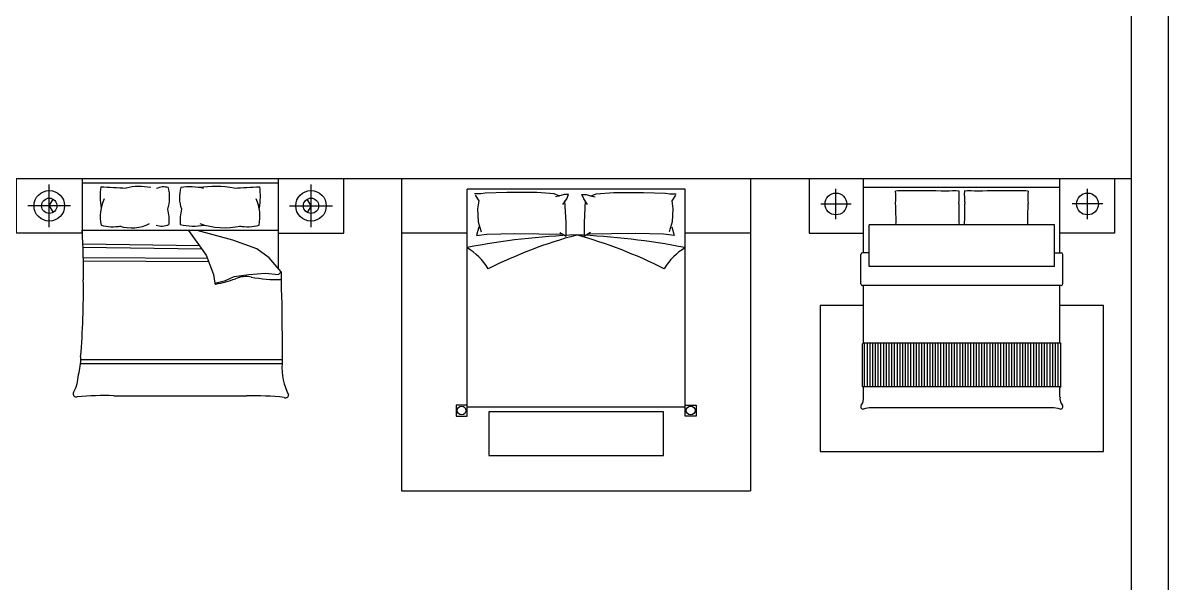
# Model space of a CAD drawing. Header units: inches. Extents: x 9.7 to 52.2, y 13.1 to 37.9.
# Drawn here: x 41.74 to 52.24, y 25.5 to 30.63 of the extents above; entities that cross this region are included whole.
import ezdxf

# ---------------------------------------------------------------- set-up
doc = ezdxf.new("R2010")
doc.units = ezdxf.units.IN
doc.header["$MEASUREMENT"] = 0
for name, color, linetype in [('02', 2, 'Continuous'), ('1', 1, 'Continuous'), ('kadrbm', 4, 'Continuous')]:
    doc.layers.add(name, color=color, linetype=linetype)

# ---------------------------------------------------------------- blocks, each defined once
blk = doc.blocks.new('kadrbm')
at = {"layer": 'kadrbm', "color": 4}
blk.add_lwpolyline([(0, 0), (0, 24.797), (21, 24.797), (21, 0), (0, 0)], close=True, dxfattribs=at)
blk.add_lwpolyline([(20.663, 0.326), (20.663, 24.46), (0.337, 24.46), (0.337, 0.326), (20.663, 0.326)], dxfattribs=at)

msp = doc.modelspace()

# ---------------------------------------------------------------- linework, layer by layer
at = {"layer": '02'}
for p, q in [((44.079, 29.206), (44.079, 28.382)), ((45.21, 29.206), (45.21, 26.344)), ((48.41, 29.206), (48.41, 26.344)), ((49.446, 28.526), (49.446, 29.206)), ((51.246, 28.526), (51.246, 29.206)), ((41.979, 28.76), (41.979, 29.152)), ((42.279, 29.167), (44.079, 29.167)), ((44.379, 28.76), (44.379, 29.152)), ((45.81, 27.03), (45.81, 29.11)), ((47.81, 29.11), (45.81, 29.11)), ((47.81, 27.03), (47.81, 29.11)), ((45.935, 29.066), (45.877, 29.066)), ((45.883, 29.055), (45.917, 29.003)), ((45.917, 29.003), (45.906, 28.929)), ((45.975, 29.072), (45.935, 29.066)), ((46.175, 29.077), (45.975, 29.072)), ((46.449, 29.077), (46.175, 29.077)), ((46.609, 29.066), (46.449, 29.077)), ((46.66, 29.043), (46.609, 29.066)), ((46.649, 29.043), (46.62, 29.037)), ((46.7, 29.06), (46.649, 29.043)), ((46.689, 28.969), (46.723, 29.02)), ((46.74, 29.06), (46.7, 29.06)), ((46.717, 28.803), (46.706, 29.003)), ((46.723, 29.02), (46.74, 29.06)), ((46.88, 29.02), (46.863, 29.06)), ((46.863, 29.06), (46.903, 29.06)), ((46.914, 28.969), (46.88, 29.02)), ((46.886, 28.803), (46.897, 29.003)), ((46.903, 29.06), (46.954, 29.043)), ((46.943, 29.043), (46.994, 29.066)), ((46.954, 29.043), (46.983, 29.037)), ((46.994, 29.066), (47.154, 29.077)), ((47.154, 29.077), (47.428, 29.077)), ((47.428, 29.077), (47.628, 29.072)), ((47.628, 29.072), (47.668, 29.066)), ((47.668, 29.066), (47.726, 29.066)), ((47.72, 29.055), (47.686, 29.003)), ((47.686, 29.003), (47.697, 28.929)), ((42.175, 28.956), (41.783, 28.956)), ((44.183, 28.956), (44.575, 28.956)), ((45.906, 28.929), (45.912, 28.809)), ((47.697, 28.929), (47.691, 28.809)), ((45.912, 28.809), (45.94, 28.718)), ((46.717, 28.678), (46.717, 28.803)), ((46.886, 28.678), (46.886, 28.803)), ((47.691, 28.809), (47.663, 28.718)), ((49.496, 28.401), (49.496, 28.782)), ((51.196, 28.782), (49.496, 28.782)), ((51.196, 28.401), (51.196, 28.782)), ((44.079, 28.731), (42.279, 28.731)), ((43.254, 28.731), (43.419, 28.503)), ((43.662, 28.642), (43.335, 28.731)), ((45.81, 28.706), (45.21, 28.706)), ((45.917, 28.764), (45.895, 28.684)), ((45.895, 28.684), (45.992, 28.695)), ((45.992, 28.695), (46.249, 28.701)), ((46.249, 28.701), (46.689, 28.695)), ((46.66, 28.712), (46.717, 28.678)), ((46.943, 28.712), (46.886, 28.678)), ((47.354, 28.701), (46.914, 28.695)), ((47.611, 28.695), (47.354, 28.701)), ((47.708, 28.684), (47.611, 28.695)), ((47.686, 28.764), (47.708, 28.684)), ((48.41, 28.706), (47.81, 28.706)), ((42.287, 28.607), (43.355, 28.592)), ((42.288, 28.576), (43.377, 28.561)), ((43.881, 28.563), (43.662, 28.642)), ((43.996, 28.478), (43.881, 28.563)), ((42.289, 28.482), (43.429, 28.477)), ((43.419, 28.503), (43.486, 28.327)), ((44.105, 28.351), (43.996, 28.478)), ((49.421, 28.241), (49.421, 28.511)), ((49.496, 28.526), (49.436, 28.526)), ((51.196, 28.526), (51.256, 28.526)), ((51.271, 28.241), (51.271, 28.511)), ((42.289, 28.451), (43.44, 28.446)), ((51.196, 28.401), (49.496, 28.401)), ((43.486, 28.327), (43.498, 28.248)), ((43.498, 28.248), (43.595, 28.272)), ((43.595, 28.272), (43.674, 28.308)), ((43.674, 28.308), (43.808, 28.327)), ((43.808, 28.327), (43.96, 28.339)), ((43.96, 28.339), (44.081, 28.327)), ((44.081, 28.327), (44.105, 28.351)), ((51.256, 28.226), (49.436, 28.226)), ((49.446, 27.696), (49.446, 28.226)), ((51.246, 27.696), (51.246, 28.226)), ((49.436, 27.301), (49.436, 27.691)), ((51.251, 27.696), (49.441, 27.696)), ((49.452, 27.696), (49.452, 27.296)), ((49.477, 27.696), (49.477, 27.296)), ((49.502, 27.696), (49.502, 27.296)), ((49.527, 27.696), (49.527, 27.296)), ((49.552, 27.696), (49.552, 27.296)), ((49.577, 27.696), (49.577, 27.296)), ((49.602, 27.696), (49.602, 27.296)), ((49.627, 27.696), (49.627, 27.296)), ((49.652, 27.696), (49.652, 27.296)), ((49.677, 27.696), (49.677, 27.296)), ((49.702, 27.696), (49.702, 27.296)), ((49.727, 27.696), (49.727, 27.296)), ((49.752, 27.696), (49.752, 27.296)), ((49.777, 27.696), (49.777, 27.296)), ((49.802, 27.696), (49.802, 27.296)), ((49.827, 27.696), (49.827, 27.296)), ((49.852, 27.696), (49.852, 27.296)), ((49.877, 27.696), (49.877, 27.296)), ((49.902, 27.696), (49.902, 27.296)), ((49.927, 27.696), (49.927, 27.296)), ((49.952, 27.696), (49.952, 27.296)), ((49.977, 27.696), (49.977, 27.296)), ((50.002, 27.696), (50.002, 27.296)), ((50.027, 27.696), (50.027, 27.296)), ((50.052, 27.696), (50.052, 27.296)), ((50.077, 27.696), (50.077, 27.296)), ((50.102, 27.696), (50.102, 27.296)), ((50.127, 27.696), (50.127, 27.296)), ((50.152, 27.696), (50.152, 27.296)), ((50.177, 27.696), (50.177, 27.296)), ((50.202, 27.696), (50.202, 27.296)), ((50.227, 27.696), (50.227, 27.296)), ((50.252, 27.696), (50.252, 27.296)), ((50.277, 27.696), (50.277, 27.296)), ((50.302, 27.696), (50.302, 27.296)), ((50.327, 27.696), (50.327, 27.296)), ((50.352, 27.696), (50.352, 27.296)), ((50.377, 27.696), (50.377, 27.296)), ((50.402, 27.696), (50.402, 27.296)), ((50.427, 27.696), (50.427, 27.296)), ((50.452, 27.696), (50.452, 27.296)), ((50.477, 27.696), (50.477, 27.296)), ((50.502, 27.696), (50.502, 27.296)), ((50.527, 27.696), (50.527, 27.296)), ((50.552, 27.696), (50.552, 27.296)), ((50.577, 27.696), (50.577, 27.296)), ((50.602, 27.696), (50.602, 27.296)), ((50.627, 27.696), (50.627, 27.296)), ((50.652, 27.696), (50.652, 27.296)), ((50.677, 27.696), (50.677, 27.296)), ((50.702, 27.696), (50.702, 27.296)), ((50.727, 27.696), (50.727, 27.296)), ((50.752, 27.696), (50.752, 27.296)), ((50.777, 27.696), (50.777, 27.296)), ((50.802, 27.696), (50.802, 27.296)), ((50.827, 27.696), (50.827, 27.296)), ((50.852, 27.696), (50.852, 27.296)), ((50.877, 27.696), (50.877, 27.296)), ((50.902, 27.696), (50.902, 27.296)), ((50.927, 27.696), (50.927, 27.296)), ((50.952, 27.696), (50.952, 27.296)), ((50.977, 27.696), (50.977, 27.296)), ((51.002, 27.696), (51.002, 27.296)), ((51.027, 27.696), (51.027, 27.296)), ((51.052, 27.696), (51.052, 27.296)), ((51.077, 27.696), (51.077, 27.296)), ((51.102, 27.696), (51.102, 27.296)), ((51.127, 27.696), (51.127, 27.296)), ((51.152, 27.696), (51.152, 27.296)), ((51.177, 27.696), (51.177, 27.296)), ((51.202, 27.696), (51.202, 27.296)), ((51.227, 27.696), (51.227, 27.296)), ((51.252, 27.696), (51.252, 27.296)), ((42.265, 27.548), (44.113, 27.548)), ((42.262, 27.51), (44.113, 27.51)), ((42.57, 27.216), (43.788, 27.216)), ((51.251, 27.296), (49.441, 27.296)), ((49.446, 27.183), (49.446, 27.296)), ((51.246, 27.204), (51.246, 27.296)), ((45.71, 27.13), (45.71, 27.03)), ((45.81, 27.13), (45.71, 27.13)), ((47.81, 27.11), (45.81, 27.11)), ((47.81, 27.13), (47.91, 27.13)), ((47.91, 27.13), (47.91, 27.03)), ((51.171, 27.106), (49.496, 27.106)), ((45.71, 27.03), (45.81, 27.03)), ((46.01, 27.069), (46.01, 26.669)), ((47.61, 27.069), (46.01, 27.069)), ((47.61, 26.669), (47.61, 27.069)), ((47.91, 27.03), (47.81, 27.03)), ((46.01, 26.669), (47.61, 26.669)), ((45.21, 26.344), (48.41, 26.344))]:
    msp.add_line(p, q, dxfattribs=at)
for points in [[(42.279, 29.206), (42.279, 28.706), (41.679, 28.706), (41.679, 29.206), (44.679, 29.206)], [(44.079, 28.706), (44.679, 28.706), (44.679, 29.206)], [(48.946, 29.206), (48.946, 28.706), (49.446, 28.706)], [(51.746, 29.206), (51.746, 28.706), (51.246, 28.706)], [(49.446, 29.126), (51.246, 29.126)], [(41.979, 28.956), (42.014, 29.016)], [(44.379, 28.956), (44.344, 29.016)], [(41.979, 28.956), (42.014, 28.895)], [(44.379, 28.956), (44.344, 28.895)]]:
    msp.add_lwpolyline(points, dxfattribs=at)
for points in [[(42.451, 29.131, 0.074897), (42.455, 28.935, -0.472817)], [(43.065, 28.924, 0.14099), (43.071, 29.124, 0.235245)], [(43.193, 28.924, -0.14099), (43.187, 29.124, -0.235245)], [(43.906, 29.131, -0.074897), (43.903, 28.935, 0.472817)], [(44.112, 28.076, -0.001242), (44.113, 27.507, 0.127202), (44.173, 27.223)], [(42.266, 27.571, -0.056112), (42.244, 27.406, -0.095341), (42.202, 27.247)]]:
    msp.add_lwpolyline(points, format="xyb", dxfattribs=at)
for centre, radius in [((41.979, 28.956), 0.14), ((44.379, 28.956), 0.14), ((41.979, 28.956), 0.07), ((44.379, 28.956), 0.07), ((49.192, 28.973), 0.1), ((51.499, 28.973), 0.1), ((45.76, 27.08), 0.04), ((47.86, 27.08), 0.04)]:
    msp.add_circle(centre, radius, dxfattribs=at)
for centre, radius, start, end in [((44.105, 57.681), 28.598, 266.6852, 267.1498), ((42.807, 28.606), 0.527, 78.8159, 103.6573), ((43.029, 28.981), 0.148, 73.8974, 116.6563), ((43.265, 28.595), 0.535, 76.04, 98.4751), ((43.495, 28.045), 1.088, 80.503, 97.7804), ((42.253, 57.681), 28.598, 272.8502, 273.3148), ((42.833, 28.856), 0.387, 155.1316, 191.7583), ((43.524, 28.856), 0.387, 348.2417, 24.8684), ((42.711, 28.824), 0.368, 354.0129, 15.8293), ((43.546, 28.824), 0.368, 164.1707, 185.9871), ((42.558, 29.166), 0.402, 255.1039, 281.0369), ((42.731, 29.136), 0.382, 253.8254, 296.1239), ((43.009, 28.929), 0.159, 251.4593, 294.9817), ((43.305, 29.299), 0.529, 256.3762, 280.1383), ((43.588, 29.452), 0.697, 250.7385, 281.9603), ((43.799, 29.166), 0.402, 258.9631, 284.8961), ((36.901, 28.365), 5.391, 359.0718, 3.9), ((47.046, 22.259), 6.434, 92.0793, 101.0805), ((47.896, 24.641), 4.189, 104.9847, 116.8472), ((46.569, 22.231), 6.462, 78.9286, 87.8453), ((45.672, 24.525), 4.317, 63.2394, 74.6879), ((45.51, 28.078), 0.578, 31.4118, 58.8491), ((48.109, 28.078), 0.578, 121.1509, 148.5882), ((49.436, 28.511), 0.015, 90, 180), ((51.256, 28.511), 0.015, 0, 90), ((35.26, 28.169), 7.032, 355.1265, 0.8855), ((43.505, 28.245), 0.00724, 160.2464, 271.1377), ((43.29, 29.381), 1.163, 280.6617, 289.8806), ((43.784, 28.064), 0.244, 78.6608, 113.7384), ((44.054, 29.413), 1.132, 258.6608, 272.5481), ((46.856, 28.276), 2.752, 178.447, 184.1706), ((49.436, 28.241), 0.015, 180, 270), ((51.256, 28.241), 0.015, 270, 0), ((49.441, 27.691), 0.005, 90, 180), ((51.251, 27.691), 0.005, 0, 90), ((49.441, 27.301), 0.005, 180, 270), ((51.251, 27.301), 0.005, 270, 0), ((42.225, 27.232), 0.0273, 146.1736, 293.4781), ((42.478, 24.298), 2.919, 88.1965, 94.7598), ((43.823, 24.093), 3.123, 84.3113, 90.6567), ((44.146, 27.225), 0.0277, 242.6588, 356.02), ((49.342, 27.193), 0.104, 322.1587, 5.7516), ((51.35, 27.193), 0.104, 174.2484, 217.8413), ((49.44, 27.115), 0.0211, 136.5359, 281.9177), ((49.522, 26.831), 0.274, 90.3232, 106.5822), ((51.169, 26.831), 0.274, 73.4178, 89.6768), ((51.252, 27.115), 0.0211, 258.0823, 43.4641)]:
    msp.add_arc(centre, radius, start, end, dxfattribs=at)
at = {"layer": '1'}
for p, q in [((31.574, 29.206), (51.901, 29.206)), ((49.192, 28.833), (49.192, 29.113)), ((51.499, 28.833), (51.499, 29.113)), ((49.052, 28.973), (49.332, 28.973)), ((51.639, 28.973), (51.359, 28.973))]:
    msp.add_line(p, q, dxfattribs=at)
msp.add_lwpolyline([(49.446, 28.042), (49.046, 28.042), (49.046, 26.706), (51.646, 26.706), (51.646, 28.042), (51.246, 28.042)], dxfattribs=at)
for centre, radius, start, end in [((49.878, 23.291), 5.802, 90.4968, 91.3853), ((49.19, 29.03), 0.551, 354.5772, 6.3929), ((49.959, 20.7), 8.394, 88.3391, 90.8982), ((50.267, 27.482), 1.61, 88.0298, 92.4617), ((49.362, 29.065), 0.961, 354.6984, 1.5682), ((50.424, 27.482), 1.61, 87.5383, 91.9702), ((51.33, 29.065), 0.961, 178.4318, 185.3016), ((50.732, 20.7), 8.394, 89.1018, 91.6609), ((50.814, 23.291), 5.802, 88.6147, 89.5032), ((51.502, 29.03), 0.551, 173.6071, 185.4228), ((47.713, 28.839), 2.03, 358.3883, 3.928), ((53.379, 28.921), 3.061, 178.9727, 182.6082), ((47.313, 28.921), 3.061, 357.3918, 1.0273), ((52.978, 28.839), 2.03, 176.072, 181.6117)]:
    msp.add_arc(centre, radius, start, end, dxfattribs=at)

# ---------------------------------------------------------------- block references
at = {"layer": 'kadrbm'}
msp.add_blockref('kadrbm', (31.238, 13.101), dxfattribs=at)

doc.saveas('drawing.dxf')
